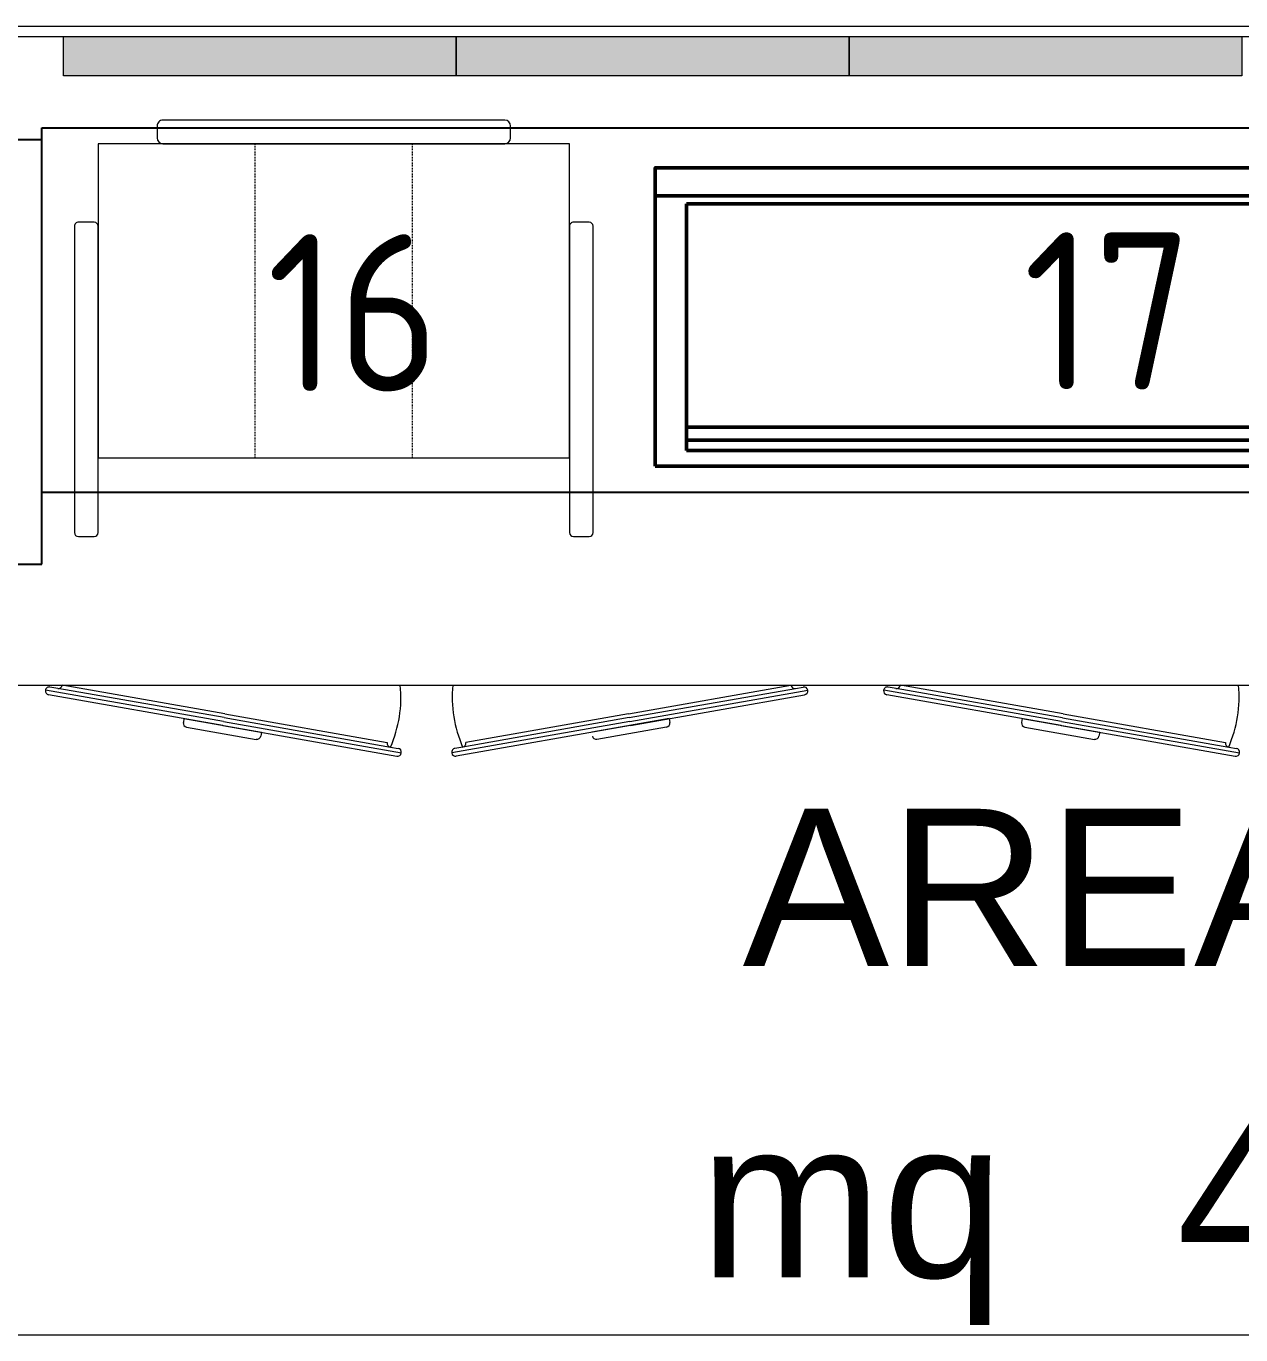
# Model space of a CAD drawing. Header units: millimetres. Extents: x 8265 to 78888, y 1905 to 34251.
# Drawn here: x 35363.3 to 35517.9, y 20223 to 20389.5 of the extents above; entities that cross this region are included whole.
import ezdxf
from ezdxf.enums import TextEntityAlignment as Align

# ---------------------------------------------------------------- set-up
doc = ezdxf.new("R2010")
doc.units = ezdxf.units.MM
doc.linetypes.add('HIDDEN4', pattern=[0.125, 0.025, -0.1])
for name, color, linetype, lineweight in [('430_TAVOLATI_001-AM_0', 3, 'Continuous', 0), ('468_Bar attrezzature', 73, 'Continuous', 50), ('468_BAR_001-AM_0', 73, 'Continuous', 0), ('471_TESTI_POLIGONI_001-AM_0', 221, 'Continuous', 0)]:
    doc.layers.add(name, color=color, linetype=linetype, lineweight=lineweight)
doc.layers.add('468_ARREDO_BAR_001-AM_0', color=73, linetype='Continuous')
doc.styles.add('AREA', font='arial.ttf', dxfattribs={"height": 30})
doc.styles.get("Standard").update_dxf_attribs({"font": 'isocp.shx'})

# ---------------------------------------------------------------- blocks, each defined once
blk = doc.blocks.new('SUP-LOC1')
at = {"color": 0, "style": 'AREA'}
blk.add_text('mq', height=40, dxfattribs=at).set_placement((4.35, -34.77))
for tag, p in [('NAME_LOC', (15.4, 44.55)), ('AREA_AREA', (125.87, -34.77))]:
    blk.add_attdef(tag, p, '', height=40, dxfattribs=at)
blk = doc.blocks.new('VR4014N')
for p, q in [((1420, -36), (0, -36)), ((39.9, -360.1), (39.9, -45.9)), ((39.9, -45.9), (39.9, -360.1)), ((1085, -46), (39.9, -46)), ((39.9, -330.4), (1085, -330.4)), ((1085, -346.6), (39.9, -346.6)), ((39.9, -360.1), (1085, -360.1))]:
    blk.add_line(p, q)
blk.add_lwpolyline([(0, -380), (1420, -380), (1420, 0), (0, 0)], close=True)
at = {"extrusion": (-1, -4.05736e-16, 1.83691e-16)}
for centre in [(14.9, 1031.3), (281.5, 865.3), (350.3, 1031.4)]:
    blk.add_circle(centre, 3.5, dxfattribs=at)
at = {"extrusion": (-1, 4.05736e-16, 1.83691e-16)}
blk.add_circle((42.5, 865.3), 3.5, dxfattribs=at)
blk = doc.blocks.new('aentikkj2jk2421')
for p, q in [((793.55, 1011.25), (793.55, 972.25)), ((796.05, 1011.75), (794.05, 1011.75)), ((796.55, 972.25), (796.55, 1011.25)), ((856.55, 1011.25), (856.55, 972.25)), ((859.05, 1011.75), (857.05, 1011.75)), ((859.55, 972.25), (859.55, 1011.25)), ((856.55, 1001.75), (796.55, 1001.75)), ((796.55, 1001.75), (796.55, 961.75)), ((856.55, 961.75), (856.55, 1001.75)), ((794.05, 971.75), (796.05, 971.75)), ((857.05, 971.75), (859.05, 971.75)), ((796.55, 961.75), (856.55, 961.75)), ((848.3, 961.75), (804.8, 961.75)), ((804.05, 961), (804.05, 959.5)), ((849.05, 959.5), (849.05, 961)), ((804.8, 958.75), (848.3, 958.75))]:
    blk.add_line(p, q)
at = {"linetype": 'HIDDEN4', "ltscale": 0.5}
for p, q in [((816.55, 1001.75), (816.55, 961.75)), ((836.55, 1001.75), (836.55, 961.75))]:
    blk.add_line(p, q, dxfattribs=at)
for centre, radius, start, end in [((794.05, 1011.25), 0.5, 90, 180), ((796.05, 1011.25), 0.5, 0, 90), ((857.05, 1011.25), 0.5, 90, 180), ((859.05, 1011.25), 0.5, 0, 90), ((794.05, 972.25), 0.5, 180, 270), ((796.05, 972.25), 0.5, 270, 0), ((857.05, 972.25), 0.5, 180, 270), ((859.05, 972.25), 0.5, 270, 0), ((804.8, 961), 0.75, 90, 180), ((848.3, 961), 0.75, 0, 90), ((804.8, 959.5), 0.75, 180, 270), ((848.3, 959.5), 0.75, 270, 0)]:
    blk.add_arc(centre, radius, start, end)

msp = doc.modelspace()

# ---------------------------------------------------------------- hatches: boundary and pattern name
at = {"layer": '468_BAR_001-AM_0'}
h = msp.add_hatch(color=253, dxfattribs=at)
h.dxf.hatch_style = 1
h.paths.add_polyline_path([(35368.02, 20388.21), (35418.02, 20388.21), (35418.02, 20383.21), (35368.02, 20383.21)])
h = msp.add_hatch(color=253, dxfattribs=at)
h.dxf.hatch_style = 1
h.paths.add_polyline_path([(35418.02, 20388.21), (35468.02, 20388.21), (35468.02, 20383.21), (35418.02, 20383.21)])
h = msp.add_hatch(color=253, dxfattribs=at)
h.dxf.hatch_style = 1
h.paths.add_polyline_path([(35468.02, 20388.21), (35518.02, 20388.21), (35518.02, 20383.21), (35468.02, 20383.21)])

# ---------------------------------------------------------------- linework, layer by layer
at = {"layer": '430_TAVOLATI_001-AM_0'}
msp.add_line((35252.14, 20389.53), (35785.66, 20389.52), dxfattribs=at)
msp.add_line((35252.14, 20389.53), (35785.66, 20389.52), dxfattribs=at)
msp.add_line((35252.14, 20389.53), (35785.66, 20389.52), dxfattribs=at)
at = {"layer": '468_ARREDO_BAR_001-AM_0'}
msp.add_lwpolyline([(35365.27, 20376.58), (35590.3, 20376.58), (35590.3, 20330.15), (35365.27, 20330.15)], close=True, dxfattribs=at)
msp.add_lwpolyline([(35365.27, 20321.06), (35365.27, 20375.06), (35315.27, 20375.06), (35315.27, 20321.06), (35365.27, 20321.06)], dxfattribs=at)
at = {"layer": '468_BAR_001-AM_0'}
for p, q in [((35257.12, 20388.21), (35782.72, 20388.21)), ((35257.12, 20388.21), (35782.72, 20388.21)), ((35257.12, 20305.65), (35782.72, 20305.64)), ((35367.3, 20305.24), (35366.31, 20305.41)), ((35388.47, 20301.51), (35367.3, 20305.24)), ((35388.56, 20302), (35367.88, 20305.64)), ((35439.93, 20302), (35460.61, 20305.64)), ((35440.01, 20301.51), (35461.19, 20305.24)), ((35461.19, 20305.24), (35462.17, 20305.41)), ((35473.99, 20305.24), (35473, 20305.41)), ((35495.16, 20301.5), (35473.99, 20305.24)), ((35495.25, 20302), (35474.56, 20305.64)), ((35388.39, 20301.01), (35365.73, 20305.01)), ((35388.3, 20300.52), (35366.14, 20304.43)), ((35440.1, 20301.01), (35462.75, 20305.01)), ((35440.19, 20300.52), (35462.34, 20304.43)), ((35495.07, 20301.01), (35472.42, 20305.01)), ((35494.99, 20300.52), (35472.83, 20304.43)), ((35388.56, 20302), (35409.24, 20298.35)), ((35439.93, 20302), (35419.24, 20298.35)), ((35495.25, 20302), (35515.93, 20298.35)), ((35383.37, 20301.39), (35383.29, 20300.9)), ((35383.37, 20301.39), (35393.22, 20299.65)), ((35383.69, 20300.32), (35392.56, 20298.75)), ((35388.3, 20300.52), (35410.46, 20296.61)), ((35388.39, 20301.01), (35411.04, 20297.02)), ((35388.47, 20301.51), (35409.65, 20297.77)), ((35440.1, 20301.01), (35417.45, 20297.02)), ((35440.19, 20300.52), (35418.03, 20296.61)), ((35440.01, 20301.51), (35418.84, 20297.77)), ((35445.11, 20301.39), (35435.26, 20299.65)), ((35444.79, 20300.32), (35435.93, 20298.75)), ((35445.11, 20301.39), (35445.2, 20300.9)), ((35490.06, 20301.39), (35489.97, 20300.9)), ((35490.06, 20301.39), (35499.91, 20299.65)), ((35490.38, 20300.32), (35499.24, 20298.75)), ((35494.99, 20300.52), (35517.14, 20296.61)), ((35495.07, 20301.01), (35517.72, 20297.02)), ((35495.16, 20301.5), (35516.33, 20297.77)), ((35393.22, 20299.65), (35393.14, 20299.16)), ((35499.91, 20299.65), (35499.82, 20299.16)), ((35409.65, 20297.77), (35410.63, 20297.6)), ((35418.84, 20297.77), (35417.85, 20297.6)), ((35516.33, 20297.77), (35517.32, 20297.6)), ((35252.49, 20222.95), (35629.11, 20222.95)), ((35252.49, 20222.95), (35629.11, 20222.95))]:
    msp.add_line(p, q, dxfattribs=at)
for points in [[(35368.02, 20388.21), (35418.02, 20388.21), (35418.02, 20383.21), (35368.02, 20383.21)], [(35418.02, 20388.21), (35468.02, 20388.21), (35468.02, 20383.21), (35418.02, 20383.21)], [(35468.02, 20388.21), (35518.02, 20388.21), (35518.02, 20383.21), (35468.02, 20383.21)]]:
    msp.add_lwpolyline(points, close=True, dxfattribs=at)
for centre, radius, start, end in [((35366.23, 20304.92, 20.44), 0.5, 80, 170), ((35367.39, 20305.73, 20.44), 0.5, 260, 350), ((35395.2, 20304.11, 20.44), 15.78, 336.3274, 5.5941), ((35433.29, 20304.11, 20.44), 15.78, 174.4059, 203.6726), ((35461.1, 20305.73, 20.44), 0.5, 190, 280), ((35462.26, 20304.92, 20.44), 0.5, 10, 100), ((35472.91, 20304.92, 20.44), 0.5, 80, 170), ((35474.07, 20305.73, 20.44), 0.5, 260, 350), ((35501.88, 20304.11, 20.44), 15.78, 336.3274, 5.5941), ((35366.23, 20304.92, 20.44), 0.5, 170, 260), ((35462.26, 20304.92, 20.44), 0.5, 280, 10), ((35472.91, 20304.92, 20.44), 0.5, 170, 260), ((35383.78, 20300.81, 20.44), 0.5, 170, 260), ((35444.7, 20300.81, 20.44), 0.5, 280, 10), ((35490.47, 20300.81, 20.44), 0.5, 170, 260), ((35392.64, 20299.25, 20.44), 0.5, 260, 350), ((35435.84, 20299.25, 20.44), 0.5, 190, 280), ((35499.33, 20299.25, 20.44), 0.5, 260, 350), ((35409.73, 20298.26, 20.44), 0.5, 170, 260), ((35410.54, 20297.11, 20.44), 0.5, 260, 350), ((35410.54, 20297.11, 20.44), 0.5, 350, 80), ((35417.94, 20297.11, 20.44), 0.5, 100, 190), ((35417.94, 20297.11, 20.44), 0.5, 190, 280), ((35418.75, 20298.26, 20.44), 0.5, 280, 10), ((35516.42, 20298.26, 20.44), 0.5, 170, 260), ((35517.23, 20297.11, 20.44), 0.5, 260, 350), ((35517.23, 20297.11, 20.44), 0.5, 350, 80)]:
    msp.add_arc(centre, radius, start, end, dxfattribs=at)

# ---------------------------------------------------------------- block references
at = {"layer": '468_Bar attrezzature', "xscale": 0.1, "yscale": 0.1, "zscale": 0.1}
msp.add_blockref('VR4014N', (35443.34, 20371.51), dxfattribs=at)
at = {"layer": '468_BAR_001-AM_0', "rotation": 180}
msp.add_blockref('aentikkj2jk2421', (36228.99, 21336.32), dxfattribs=at)
at = {"layer": '471_TESTI_POLIGONI_001-AM_0', "xscale": 0.5, "yscale": 0.5, "zscale": 0.5}
msp.add_blockref('SUP-LOC1', (35446.78, 20247.64), dxfattribs=at).add_auto_attribs({'NAME_LOC': 'AREA BANCONE', 'AREA_AREA': '41'})

# ---------------------------------------------------------------- texts
at = {"layer": '468_BAR_001-AM_0'}
msp.add_text('16', height=20, rotation=0.0002, dxfattribs=at).set_placement((35404.92, 20353.04, 0), align=Align.MIDDLE_CENTER)
msp.add_text('17', height=20, dxfattribs=at).set_placement((35500.98, 20353.28, -1.01), align=Align.MIDDLE_CENTER)

doc.saveas('drawing.dxf')
